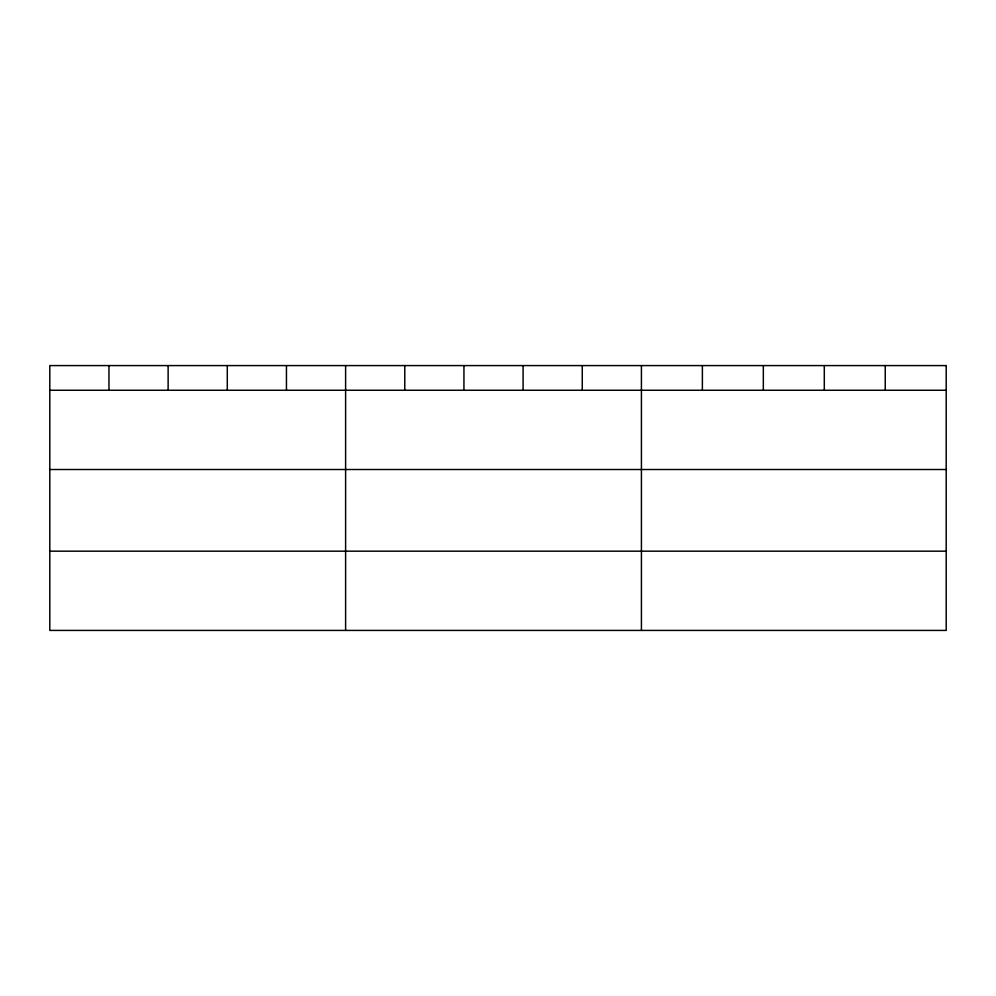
<?xml version="1.0" encoding="UTF-8"?>
<svg xmlns="http://www.w3.org/2000/svg" width="996" height="996" viewBox="0 0 996 996"><rect width="100%" height="100%" fill="white"/><g stroke="black" fill="none" stroke-linecap="round" stroke-linejoin="round"><path stroke-width="1.49" d="M49.8 390.258L946.2 390.258M49.8 469.514L946.2 469.514M49.8 551.174L946.2 551.174M885.245 365.582L885.245 390.258M824.29 365.582L824.29 390.258M763.334 365.582L763.334 390.258M702.379 365.582L702.379 390.258M641.424 365.582L641.424 630.418M582.262 365.582L582.262 390.258M523.099 365.582L523.099 390.258M463.937 365.582L463.937 390.258M404.774 365.582L404.774 390.258M345.612 365.582L345.612 630.418M286.45 365.582L286.45 390.258M227.287 365.582L227.287 390.258M168.125 365.582L168.125 390.258M108.962 365.582L108.962 390.258M946.2 365.582L49.8 365.582L49.8 630.418L946.2 630.418L946.2 365.582"/></g></svg>
